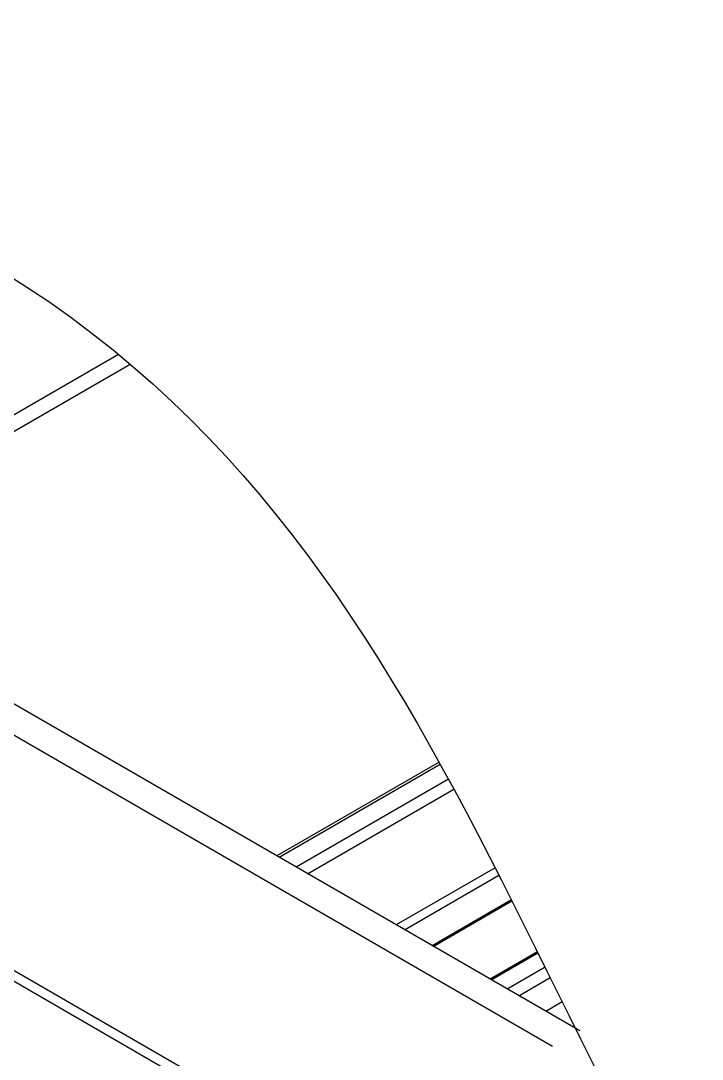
# Model space of a CAD drawing. Extents: x 0 to 10.8, y -11.1 to 0.
# Drawn here: x 5.575 to 6.424, y -5.661 to -4.366 of the extents above; entities that cross this region are included whole.
import ezdxf

# ---------------------------------------------------------------- set-up
doc = ezdxf.new("R2010")
doc.units = 0
doc.header["$LTSCALE"] = 0.5
doc.header["$MEASUREMENT"] = 0
for name, color, linetype in [('Dimension', 10, 'CONTINUOUS'), ('Housing', 150, 'CONTINUOUS'), ('Mounting', 4, 'CONTINUOUS')]:
    doc.layers.add(name, color=color, linetype=linetype)

msp = doc.modelspace()

# ---------------------------------------------------------------- linework, layer by layer
at = {"layer": 'Dimension', "transparency": 16777216}
msp.add_open_spline([(4.2958, -4.4533), (5.6451, -4.3663), (6.2443, -5.5783), (6.8436, -6.7903), (8.1929, -6.7033)], degree=3, dxfattribs=at)
at = {"layer": 'Housing', "transparency": 16777216}
for p, q in [((5.6967, -4.7822), (5.2212, -5.0566)), ((5.2271, -5.0736), (5.7111, -4.7942)), ((6.0963, -5.2904), (5.8938, -5.4073)), ((5.8968, -5.409), (6.0977, -5.293)), ((6.108, -5.3116), (5.918, -5.4213)), ((5.9321, -5.4294), (6.1147, -5.324)), ((6.1662, -5.422), (6.0428, -5.4933)), ((6.0531, -5.4992), (6.1709, -5.4313)), ((6.1866, -5.4622), (6.0878, -5.5193)), ((6.0891, -5.52), (6.1872, -5.4634)), ((6.2188, -5.5267), (6.1598, -5.5608)), ((6.1611, -5.5616), (6.2194, -5.5279)), ((6.2284, -5.546), (6.1812, -5.5732)), ((6.1956, -5.5815), (6.2348, -5.5589)), ((6.2497, -5.5892), (6.2293, -5.601))]:
    msp.add_line(p, q, dxfattribs=at)
at = {"layer": 'Mounting', "lineweight": 25, "transparency": 16777216}
for p, q in [((6.2717, -5.6254), (5.3543, -5.0959)), ((6.2379, -5.6449), (5.3205, -5.1154)), ((5.0072, -5.2409), (6.0125, -5.8211)), ((6.0239, -5.8146), (5.0129, -5.2311))]:
    msp.add_line(p, q, dxfattribs=at)

doc.saveas('drawing.dxf')
